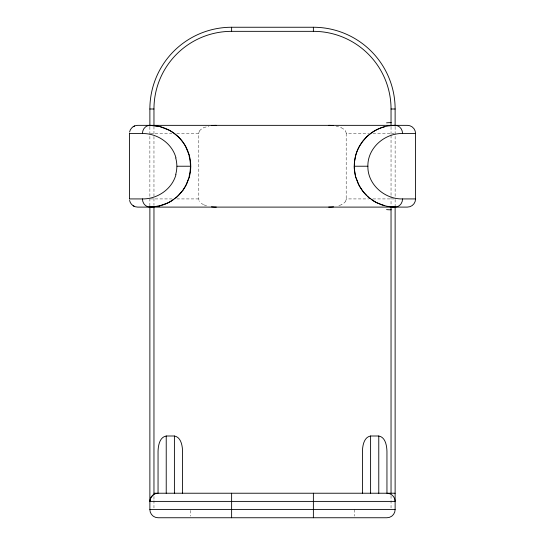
<?xml version="1.0" encoding="UTF-8"?>
<svg xmlns="http://www.w3.org/2000/svg" width="545" height="545" viewBox="0 0 545 545"><rect width="100%" height="100%" fill="white"/><g stroke="black" fill="none" stroke-linecap="round" stroke-linejoin="round"><path stroke-width="0.41" stroke-dasharray="2.73 2.04" d="M199.62 130.95L199.157 131.822A4.442 4.442 0 0 0 198.802 133.525L198.809 198.925A4.442 4.442 0 0 0 199.163 200.628L199.62 201.5M203.571 127.741L208.987 126.004M341.422 204.709L338.425 205.86M150.372 133.525L171.907 133.525M176.832 133.525L198.809 133.525M345.619 131.379A4.592 4.592 0 0 1 346.198 133.525L368.795 133.525M372.978 133.525L394.13 133.525M150.372 198.925L171.907 198.925M176.832 198.925L198.809 198.925M345.619 201.071A4.592 4.592 0 0 0 346.198 198.925L368.795 198.925M372.978 198.925L394.13 198.925M336.006 126.004L341.422 127.741M206.569 205.86L203.571 204.709M395.125 126.815L395.125 198.782M395.125 199.436L395.125 205.956M391.038 126.849L391.038 134.499M391.038 135.351L391.038 195.703M391.038 196.554L391.038 205.908M391.038 495.678L391.038 499.765M391.038 500.582L391.038 507.94M354.25 509.575L354.25 516.115M346.184 133.525L346.184 198.925M190.75 510.393L190.75 516.115M153.963 126.44L153.963 135.576M153.963 136.407L153.963 205.329M153.963 496.495L153.963 499.765M153.963 500.582L153.963 507.94M149.875 126.849L149.875 206.037M345.762 201.166A9.919 9.919 0 0 1 341.381 204.6M203.605 204.627A10.328 10.328 0 0 1 199.531 201.568M341.381 127.85A9.919 9.919 0 0 1 345.762 131.284M199.531 130.882A10.328 10.328 0 0 1 203.605 127.823"/><path stroke-width="0.82" d="M362.425 493.225L362.425 451.423C362.575 445.762 363.89 437.158 370.6 436L378.775 436C385.479 437.158 386.793 445.762 386.95 451.423L386.95 493.225A8.175 8.175 0 0 1 395.125 501.4L149.875 501.4L150.972 497.312L153.963 494.322L153.963 206.991M189.353 155.652C191.206 162.539 191.206 169.911 189.353 176.798M354.305 168.385L354.482 161.879L355.64 155.652M355.64 176.798C352.887 166.675 354.264 155.509 359.4 146.353M415.562 198.925L402.557 198.925C384.811 199.388 367.5 184.53 367.875 166.225C367.5 147.92 384.811 133.062 402.557 133.525L415.562 133.525L415.562 198.925A8.175 8.175 0 0 1 407.387 207.1L137.633 207.1C133.798 207.134 130.262 204.177 129.581 200.41M189.401 176.628L186.724 183.91M189.231 177.254L185.593 186.097M355.762 155.196C359.462 141.462 370.9 130.248 384.647 126.713M129.581 132.04C130.262 128.273 133.791 125.316 137.626 125.35L407.387 125.35A8.175 8.175 0 0 1 415.562 133.525M175.981 174.543C172.091 189.149 157.301 199.163 142.443 198.925L129.506 198.925M186.506 184.36L182.957 190.232L178.794 195.11M185.355 186.513L182.704 190.58M359.639 145.937L362.629 141.421L366.594 136.952M182.057 191.424L176.948 196.847L171.314 201.023M177.69 196.173L178.045 195.839M366.949 136.611L368.842 134.922M177.295 196.541L176.539 197.208M175.776 197.849L176.158 197.528M369.605 134.295L370.729 133.43M174.625 198.755L175.006 198.462M173.855 199.327L169.577 202.038M371.145 133.123C378.053 128.095 386.575 125.33 395.125 125.35A8.175 7.432 90 0 1 402.557 133.525M171.062 201.18L168.344 202.685M169.332 202.175L165.666 203.925M133.157 126.685L134.622 125.922M167.976 202.869L158.908 206.092L149.875 207.1A8.175 7.432 -90 0 1 142.443 198.925M165.428 204.028L163.555 204.743M163.159 204.879L159.487 205.956M159.024 206.065L149.875 207.1M389.532 125.732L390.52 125.609M211.46 125.623L213.926 125.411A44.274 44.274 0 0 1 216.304 125.35M333.533 206.828L331.885 206.984A43.552 43.552 0 0 1 328.69 207.1M390.894 125.568L392.475 125.432M392.734 125.418L395.125 125.35M129.506 133.525L142.443 133.525A8.175 7.432 90 0 1 149.875 125.35L159.964 126.617L169.332 130.275M402.557 198.925A8.175 7.432 -90 0 1 395.125 207.1L389.532 206.719M182.575 493.225L182.575 451.423C182.418 445.762 181.103 437.158 174.4 436L166.225 436C159.515 437.158 158.2 445.762 158.05 451.423L158.05 493.225A8.175 8.175 0 0 0 149.875 501.4M149.875 126.024L149.875 109A81.75 81.75 0 0 1 231.625 27.25L313.375 27.25A81.75 81.75 0 0 1 395.125 109L395.125 126.011M153.963 125.609L153.963 109A77.663 77.663 0 0 1 231.625 31.338L313.375 31.338A77.663 77.663 0 0 1 391.038 109L391.038 126.004M149.875 109L153.963 109M391.038 109L395.125 109M177.125 166.225L190.75 166.225M354.25 166.225L367.875 166.225M153.963 493.225L395.125 493.225M149.875 206.807L149.875 509.575L395.125 509.575L395.125 206.759M395.125 207.1L392.734 207.032M149.875 125.35C157.301 125.343 164.719 127.407 171.062 131.27M142.443 133.525C157.301 133.287 172.091 143.301 175.981 157.907M392.475 207.018L386.868 206.255L381.316 204.695M333.533 125.623L331.885 125.466A43.552 43.552 0 0 0 328.69 125.35M211.46 206.828L213.926 207.039A44.274 44.274 0 0 0 216.304 207.1M384.647 205.738L376.895 202.808M381.05 204.6L375.669 202.175M376.649 202.685L373.931 201.18M133.157 205.765L134.608 206.528M375.416 202.038L368.815 197.508M169.577 130.412C176.13 134.009 181.655 139.438 185.355 145.937M373.679 201.023L371.145 199.327M171.314 131.427L173.467 132.851M173.855 133.123L178.045 136.611M369.605 198.155L369.987 198.462M368.842 197.528L367.303 196.173M368.461 197.201L363.672 192.331L359.639 186.513M366.206 195.11L366.574 195.478M178.419 136.972C183.542 141.952 187.31 148.308 189.231 155.196M365.893 194.797L362.629 191.022M362.323 190.621L358.487 184.36M359.4 186.097L355.762 177.254M185.593 146.353L189.401 155.822M358.215 183.788L355.592 176.628L354.339 168.875M391.038 206.759L391.038 493.225M378.775 436L378.775 493.225M370.6 436L370.6 493.225M313.375 27.25L313.375 31.338M313.375 493.225L313.375 517.75M231.625 27.25L231.625 31.338M231.625 493.225L231.625 517.75M174.4 436L174.4 493.225M166.225 436L166.225 493.225M129.438 133.525L129.438 198.925M149.875 509.575A8.175 8.175 0 0 0 158.05 517.75L386.95 517.75A8.175 8.175 0 0 0 395.125 509.575M189.095 176.498A33.531 26.753 -89.5 0 0 190.43 166.225A33.531 26.753 89.5 0 0 189.095 155.952M175.728 174.414A23.517 17.093 -89.5 0 0 176.859 166.225A23.517 17.093 89.5 0 0 175.728 158.036M391.249 209.757A79.652 35.595 52.8 0 1 386.562 209.593M386.562 122.857A79.652 35.595 -52.8 0 1 391.249 122.693"/></g></svg>
